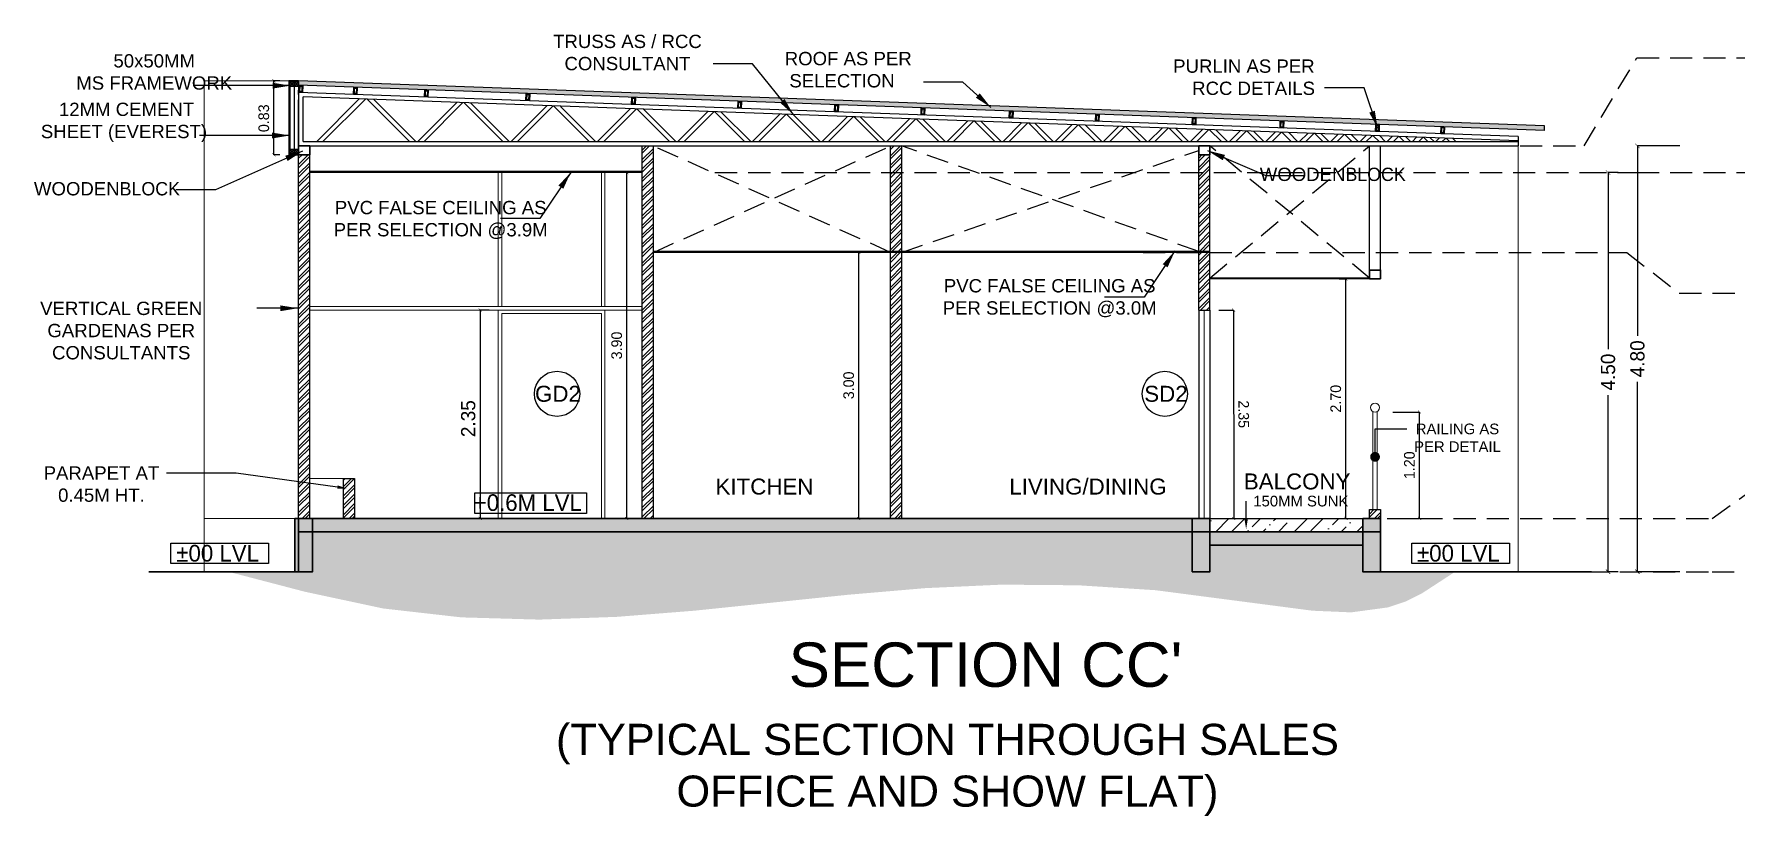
# Model space of a CAD drawing. Header units: metres. Extents: x 494 to 1845, y -666 to 1061.
# Drawn here: x 1520.1 to 1539.29, y 256.11 to 264.92 of the extents above; entities that cross this region are included whole.
import ezdxf
from ezdxf import colors
from ezdxf.entities.mleader import LeaderData, LeaderLine
from ezdxf.math import Vec2, Vec3

# ---------------------------------------------------------------- set-up
doc = ezdxf.new("R2010")
doc.units = ezdxf.units.M
doc.header["$MEASUREMENT"] = 0
doc.linetypes.add('1', pattern=[0])
doc.linetypes.add('HIDDEN', pattern=[0.375, 0.25, -0.125])
doc.layers.get('Defpoints').update_dxf_attribs({"color": 12})
for name, color, linetype, lineweight in [('DIMENSION', 8, 'Continuous', 5), ('VDA-Col-slab', 1, 'Continuous', 30), ('VDA-ELEV LINES', 8, 'Continuous', 9), ('VDA-HATCH', 8, 'Continuous', 9), ('VDA-RAILING', 25, 'Continuous', 5), ('VDA-SLIDING DOOR', 4, 'Continuous', 9), ('VDA-WALL', 250, 'Continuous', 25)]:
    doc.layers.add(name, color=color, linetype=linetype, lineweight=lineweight)
for name, color, linetype in [('SHEET', 7, 'Continuous'), ('VDA DIMENSION', 8, 'Continuous'), ('VDA-DRIVEWAY', 250, '1'), ('VDA-TEXT', 250, '1'), ('VDA-WALL BELOW', 8, 'Continuous'), ('VDA_CEILING', 250, 'Continuous'), ('VDA_ROOF', 250, 'Continuous')]:
    doc.layers.add(name, color=color, linetype=linetype)
doc.styles.add('PDF Century Gothic Bold', font='GOTHICB.TTF')
doc.styles.add('RS', font='GOTHIC.TTF')
doc.styles.get("Standard").update_dxf_attribs({"font": 'arial.ttf'})
doc.dimstyles.new('SMALL', dxfattribs={"dimtxt": 0.16, "dimasz": 0.05, "dimexe": 0, "dimexo": 0, "dimgap": 0.05, "dimtad": 0, "dimdec": 1, "dimzin": 0, "dimdsep": 46, "dimtxsty": 'RS', "dimblk": 'ARCHTICK', "dimcen": 2.5, "dimclrd": 256, "dimclre": 256, "dimclrt": 5, "dimadec": 0, "dimazin": 0, "dimtfac": 1, "dimtofl": 0, "dimtmove": 0, "dimatfit": 3, "dimldrblk": 'ARCHTICK', "dimfxl": 0, "dimtolj": 1, "dimtzin": 0, "dimarcsym": 0})
doc.dimstyles.new('SMALL-1', dxfattribs={"dimtxt": 0.16, "dimasz": 0.035, "dimexe": 0, "dimexo": 0.1, "dimgap": 0.05, "dimtad": 1, "dimzin": 0, "dimdsep": 46, "dimtxsty": 'RS', "dimblk": 'DOT', "dimcen": 2.5, "dimclrd": 256, "dimclre": 256, "dimclrt": 5, "dimadec": 0, "dimazin": 0, "dimtfac": 1, "dimtdec": 3, "dimtofl": 0, "dimtmove": 0, "dimatfit": 3, "dimfxl": 0, "dimtolj": 1, "dimtzin": 0, "dimarcsym": 0})

# ---------------------------------------------------------------- blocks, each defined once
blk = doc.blocks.new('_ArchTick')
at = {"color": 0, "linetype": 'ByBlock', "const_width": 0.15}
blk.add_lwpolyline([(-0.5, -0.5), (0.5, 0.5)], dxfattribs=at)
blk = doc.blocks.new('*D246')
at = {"layer": 'Defpoints', "color": 0, "lineweight": 30, "transparency": 16777216}
for p in [(-3.989, 4.8), (-3.511, 4.8), (-3.511, 0)]:
    blk.add_point(p, dxfattribs=at)
at = {"layer": 'DIMENSION', "lineweight": -2, "transparency": 16777216}
for p, q in [((-3.511, 4.8), (-3.989, 4.8)), ((-3.989, 4.8), (-3.989, 2.66)), ((-3.989, 0), (-3.989, 2.14)), ((-3.511, 0), (-3.989, 0))]:
    blk.add_line(p, q, dxfattribs=at)
at = {"layer": 'DIMENSION', "lineweight": -2, "transparency": 16777216, "xscale": 0.05, "yscale": 0.05, "zscale": 0.05}
for p, rotation in [((-3.989, 4.8), 90), ((-3.989, 0), 270)]:
    blk.add_blockref('_ArchTick', p, dxfattribs=dict(at, rotation=rotation))
at = {"layer": 'DIMENSION', "color": 5, "transparency": 16777216, "insert": (-3.989, 2.4), "char_height": 0.16, "attachment_point": 5, "rotation": 90, "style": 'RS'}
blk.add_mtext('\\A1;4.80', dxfattribs=at)
blk = doc.blocks.new('*D247')
at = {"layer": 'Defpoints', "color": 0, "lineweight": 30, "transparency": 16777216}
for p in [(-4.32, 4.5), (-4.205, 4.5), (-4.205, 0)]:
    blk.add_point(p, dxfattribs=at)
at = {"layer": 'DIMENSION', "lineweight": -2, "transparency": 16777216}
for p, q in [((-4.205, 4.5), (-4.32, 4.5)), ((-4.32, 4.5), (-4.32, 2.51)), ((-4.32, 0), (-4.32, 1.99)), ((-4.205, 0), (-4.32, 0))]:
    blk.add_line(p, q, dxfattribs=at)
at = {"layer": 'DIMENSION', "lineweight": -2, "transparency": 16777216, "xscale": 0.05, "yscale": 0.05, "zscale": 0.05}
for p, rotation in [((-4.32, 4.5), 90), ((-4.32, 0), 270)]:
    blk.add_blockref('_ArchTick', p, dxfattribs=dict(at, rotation=rotation))
at = {"layer": 'DIMENSION', "color": 5, "transparency": 16777216, "insert": (-4.32, 2.25), "char_height": 0.16, "attachment_point": 5, "rotation": 90, "style": 'RS'}
blk.add_mtext('\\A1;4.50', dxfattribs=at)
blk = doc.blocks.new('PB')
at = {"layer": 'VDA-HATCH', "lineweight": 40}
h = blk.add_hatch(color=256, dxfattribs=at)
h.dxf.hatch_style = 1
h.paths.add_polyline_path([(1495.965, 261.215), (1495.765, 261.215), (1495.765, 260.615), (1495.965, 260.615)])
at = {"layer": 'VDA-Col-slab'}
blk.add_lwpolyline([(1495.765, 261.215), (1495.965, 261.215), (1495.965, 260.615), (1495.765, 260.615)], close=True, dxfattribs=at)
blk = doc.blocks.new('*D304')
at = {"layer": 'Defpoints', "color": 0}
for p in [(1525.337, 261.81), (1525.134, 259.46), (1525.337, 259.46)]:
    blk.add_point(p, dxfattribs=at)
at = {"layer": 'VDA DIMENSION', "lineweight": -2}
for p, q in [((1525.237, 261.81), (1525.134, 261.81)), ((1525.134, 261.81), (1525.134, 259.46)), ((1525.237, 259.46), (1525.134, 259.46))]:
    blk.add_line(p, q, dxfattribs=at)
at = {"layer": 'VDA DIMENSION', "lineweight": -2, "xscale": 0.035, "yscale": 0.035, "zscale": 0.035}
for p, rotation in [((1525.134, 261.81), 90), ((1525.134, 259.46), 270)]:
    blk.add_blockref('_ArchTick', p, dxfattribs=dict(at, rotation=rotation))
at = {"layer": 'VDA DIMENSION', "color": 5, "insert": (1525, 260.585), "char_height": 0.16, "attachment_point": 5, "rotation": 90, "style": 'RS'}
blk.add_mtext('\\A1;2.35', dxfattribs=at)
blk = doc.blocks.new('_Dot')
at = {"color": 0, "linetype": 'ByBlock', "lineweight": -2}
blk.add_line((-0.5, 0), (-1, 0), dxfattribs=at)
at = {"color": 0, "linetype": 'ByBlock', "const_width": 0.5}
blk.add_lwpolyline([(-0.25, 0, 1), (0.25, 0, 1)], format="xyb", close=True, dxfattribs=at)
blk = doc.blocks.new('GD2 T')
at = {"layer": 'VDA-TEXT', "color": 253}
blk.add_circle((1522.205, 260.721, 0), 0.255, dxfattribs=at)
at = {"layer": 'VDA-TEXT', "color": 253, "insert": (1521.956, 260.629, 0), "char_height": 0.18, "width": 2.16223, "attachment_point": 7, "style": 'PDF Century Gothic Bold'}
blk.add_mtext('{\\fArial|b0|i0|c0|p34;GD2}', dxfattribs=at)
blk = doc.blocks.new('*D305')
at = {"layer": 'Defpoints', "color": 0}
for p in [(1522.808, 264.394), (1522.977, 264.394), (1522.977, 263.56)]:
    blk.add_point(p, dxfattribs=at)
at = {"layer": 'VDA DIMENSION', "lineweight": -2}
for p, q in [((1522.877, 264.394), (1522.808, 264.394)), ((1522.808, 263.56), (1522.808, 264.394)), ((1522.877, 263.56), (1522.808, 263.56))]:
    blk.add_line(p, q, dxfattribs=at)
at = {"layer": 'VDA DIMENSION', "lineweight": -2, "xscale": 0.035, "yscale": 0.035, "zscale": 0.035}
for p, rotation in [((1522.808, 264.394), 90.00000005006896), ((1522.808, 263.56), 270.0000000500689)]:
    blk.add_blockref('_ArchTick', p, dxfattribs=dict(at, rotation=rotation))
at = {"layer": 'VDA DIMENSION', "color": 5, "insert": (1522.695, 263.972), "char_height": 0.12, "attachment_point": 5, "rotation": 90, "style": 'RS'}
blk.add_mtext('\\A1;0.83', dxfattribs=at)
blk = doc.blocks.new('*D309')
at = {"layer": 'Defpoints', "color": 0}
for p in [(1529.381, 262.46), (1529.403, 262.46), (1529.381, 259.46)]:
    blk.add_point(p, dxfattribs=at)
at = {"layer": 'VDA DIMENSION', "lineweight": -2}
for p, q in [((1529.403, 262.46), (1529.403, 262.46)), ((1529.403, 259.46), (1529.403, 262.46)), ((1529.403, 259.46), (1529.403, 259.46))]:
    blk.add_line(p, q, dxfattribs=at)
at = {"layer": 'VDA DIMENSION', "lineweight": -2, "xscale": 0.035, "yscale": 0.035, "zscale": 0.035}
for p, rotation in [((1529.403, 262.46), 90), ((1529.403, 259.46), 270)]:
    blk.add_blockref('_ArchTick', p, dxfattribs=dict(at, rotation=rotation))
at = {"layer": 'VDA DIMENSION', "color": 5, "insert": (1529.29, 260.96), "char_height": 0.12, "attachment_point": 5, "rotation": 90, "style": 'RS'}
blk.add_mtext('\\A1;3.00', dxfattribs=at)
blk = doc.blocks.new('*D310')
at = {"layer": 'Defpoints', "color": 0}
for p in [(1533.362, 261.81), (1533.363, 259.46), (1533.631, 259.46)]:
    blk.add_point(p, dxfattribs=at)
at = {"layer": 'VDA DIMENSION', "lineweight": -2}
for p, q in [((1533.462, 261.81), (1533.63, 261.81)), ((1533.63, 261.81), (1533.631, 259.46)), ((1533.463, 259.46), (1533.631, 259.46))]:
    blk.add_line(p, q, dxfattribs=at)
at = {"layer": 'VDA DIMENSION', "lineweight": -2, "xscale": 0.035, "yscale": 0.035, "zscale": 0.035}
for p, rotation in [((1533.63, 261.81), 90.02470381902563), ((1533.631, 259.46), 270.0247038190257)]:
    blk.add_blockref('_ArchTick', p, dxfattribs=dict(at, rotation=rotation))
at = {"layer": 'VDA DIMENSION', "color": 5, "insert": (1533.743, 260.635), "char_height": 0.12, "attachment_point": 5, "rotation": 270.0247, "style": 'RS'}
blk.add_mtext('\\A1;2.35', dxfattribs=at)
blk = doc.blocks.new('AERHGAERTH')
at = {"layer": 'VDA_ROOF'}
h = blk.add_hatch(color=8, dxfattribs=at)
h.dxf.hatch_style = 1
h.paths.add_polyline_path([(8205.522, -3626.215), (8205.602, -3626.215), (8205.602, -3626.175), (8205.522, -3626.175)])
h.paths.add_polyline_path([(8205.532, -3626.205), (8205.592, -3626.205), (8205.592, -3626.185), (8205.532, -3626.185)], flags=16)
for points in [[(8205.602, -3626.215), (8205.522, -3626.215), (8205.522, -3626.175), (8205.602, -3626.175)], [(8205.592, -3626.205), (8205.532, -3626.205), (8205.532, -3626.185), (8205.592, -3626.185)]]:
    blk.add_lwpolyline(points, close=True, dxfattribs=at)
blk = doc.blocks.new('SDAFASDFSD')
for p, q in [((-0.025, -0.025), (0.025, 0.025)), ((-0.025, 0.025), (0.025, -0.025))]:
    blk.add_line(p, q)
at = {"lineweight": 30}
blk.add_lwpolyline([(0.025, 0.025), (-0.025, 0.025), (-0.025, -0.025), (0.025, -0.025)], close=True, dxfattribs=at)
blk = doc.blocks.new('FADSFFFFFFF')
at = {"layer": 'VDA_ROOF'}
h = blk.add_hatch(color=8, dxfattribs=at)
h.dxf.hatch_style = 1
h.paths.add_polyline_path([(-0.551, 0.122), (-0.551, 0.172), (-0.501, 0.172), (-0.501, 0.122)])
h.paths.add_polyline_path([(0.213, 0.122), (0.213, 0.172), (0.263, 0.172), (0.263, 0.122)])
for p, q in [((-0.501, 0.122), (-0.551, 0.172)), ((-0.501, 0.172), (-0.551, 0.122)), ((0.213, 0.172), (-0.501, 0.172)), ((0.213, 0.122), (-0.501, 0.122))]:
    blk.add_line(p, q, dxfattribs=at)
at = {"layer": 'VDA_ROOF', "lineweight": 30}
blk.add_lwpolyline([(-0.501, 0.122), (-0.501, 0.172), (-0.551, 0.172), (-0.551, 0.122)], close=True, dxfattribs=at)
at = {"layer": 'VDA_ROOF', "rotation": 270}
blk.add_blockref('SDAFASDFSD', (0.238, 0.147), dxfattribs=at)
blk = doc.blocks.new('*D329')
at = {"layer": 'Defpoints', "color": 0}
for p in [(1526.7, 263.36), (1526.787, 263.36), (1526.7, 259.46)]:
    blk.add_point(p, dxfattribs=at)
at = {"layer": 'VDA DIMENSION', "lineweight": -2}
for p, q in [((1526.787, 263.36), (1526.787, 263.36)), ((1526.787, 259.46), (1526.787, 263.36)), ((1526.787, 259.46), (1526.787, 259.46))]:
    blk.add_line(p, q, dxfattribs=at)
at = {"layer": 'VDA DIMENSION', "lineweight": -2, "xscale": 0.035, "yscale": 0.035, "zscale": 0.035}
for p, rotation in [((1526.787, 263.36), 90), ((1526.787, 259.46), 270)]:
    blk.add_blockref('_ArchTick', p, dxfattribs=dict(at, rotation=rotation))
at = {"layer": 'VDA DIMENSION', "color": 5, "insert": (1526.674, 261.41), "char_height": 0.12, "attachment_point": 5, "rotation": 90, "style": 'RS'}
blk.add_mtext('\\A1;3.90', dxfattribs=at)
blk = doc.blocks.new('*D333')
at = {"layer": 'Defpoints', "color": 0}
for p in [(1535.288, 260.66), (1535.726, 260.66), (1535.288, 259.46)]:
    blk.add_point(p, dxfattribs=at)
at = {"layer": 'VDA DIMENSION', "lineweight": -2}
for p, q in [((1535.426, 260.66), (1535.726, 260.66)), ((1535.726, 259.46), (1535.726, 260.66)), ((1535.426, 259.46), (1535.726, 259.46))]:
    blk.add_line(p, q, dxfattribs=at)
at = {"layer": 'VDA DIMENSION', "lineweight": -2, "xscale": 0.035, "yscale": 0.035, "zscale": 0.035}
for p, rotation in [((1535.726, 260.66), 90), ((1535.726, 259.46), 270)]:
    blk.add_blockref('_ArchTick', p, dxfattribs=dict(at, rotation=rotation))
at = {"layer": 'VDA DIMENSION', "color": 5, "insert": (1535.613, 260.06), "char_height": 0.12, "attachment_point": 5, "rotation": 90, "style": 'RS'}
blk.add_mtext('\\A1;1.20', dxfattribs=at)
blk = doc.blocks.new('*D367')
at = {"layer": 'Defpoints', "color": 0}
for p in [(1534.722, 262.16), (1534.895, 262.16), (1534.722, 259.46)]:
    blk.add_point(p, dxfattribs=at)
at = {"layer": 'VDA DIMENSION', "lineweight": -2}
for p, q in [((1534.822, 262.16), (1534.895, 262.16)), ((1534.895, 259.46), (1534.895, 262.16)), ((1534.822, 259.46), (1534.895, 259.46))]:
    blk.add_line(p, q, dxfattribs=at)
at = {"layer": 'VDA DIMENSION', "lineweight": -2, "xscale": 0.035, "yscale": 0.035, "zscale": 0.035}
for p, rotation in [((1534.895, 262.16), 90), ((1534.895, 259.46), 270)]:
    blk.add_blockref('_ArchTick', p, dxfattribs=dict(at, rotation=rotation))
at = {"layer": 'VDA DIMENSION', "color": 5, "insert": (1534.782, 260.81), "char_height": 0.12, "attachment_point": 5, "rotation": 90, "style": 'RS'}
blk.add_mtext('\\A1;2.70', dxfattribs=at)
blk = doc.blocks.new('ADSFDASFSDAF')
at = {"color": 254, "linetype": 'HIDDEN'}
for points in [[(-6.813, 4.8), (-4.589, 4.8), (-3.996, 5.794), (0, 5.794)], [(-14.391, 4.5), (-4.589, 4.5), (-3.996, 4.5), (0, 4.5)], [(-9.563, 3.6), (-4.109, 3.6), (-3.516, 3.139), (0, 3.139)], [(-6.813, 0.6), (-3.148, 0.6), (-2.555, 1.023), (0, 1.023)], [(-6.813, 0), (-3.148, 0), (-2.555, 0), (0, 0)]]:
    blk.add_lwpolyline(points, dxfattribs=at)
at = {"layer": 'VDA-TEXT', "char_height": 0.2, "width": 6.39645, "attachment_point": 9, "style": 'PDF Century Gothic Bold'}
for s, insert in [('{\\fArial|b0|i0|c0|p34;LOWER TRUSS LEVEL}\\P{\\fArial|b0|i0|c0|p34;+4.80 LVL}', (3.956, 5.507)), ('{\\fArial|b0|i0|c0|p34;SALES OFFICE CEILING LEVEL}\\P{\\fArial|b0|i0|c0|p34;+4.50 LVL}', (3.993, 4.254)), ('{\\fArial|b0|i0|c0|p34;SHOW FLAT CEILING LEVEL}\\P{\\fArial|b0|i0|c0|p34;+3.60 LVL}', (3.993, 2.877)), ('{\\fArial|b0|i0|c0|p34;PLINTH LEVEL}\\P{\\fArial|b0|i0|c0|p34;+0.60 LVL}', (3.967, 0.763)), ('{\\fArial|b0|i0|c0|p34;GROUND LEVEL}\\P{\\fArial|b0|i0|c0|p34;±0.00 LVL}', (4.004, -0.254))]:
    blk.add_mtext(s, dxfattribs=dict(at, insert=insert))
at = {"layer": 'DIMENSION'}
dim = blk.add_linear_dim(base=(-3.989, 4.8), p1=(-3.511, 0), p2=(-3.511, 4.8), angle=90, dimstyle='SMALL', override={"dimdec": 2, "dimblk": 'ArchTick', "dimfxl": 50}, dxfattribs=at)
dim.commit()
dim.dimension.update_dxf_attribs({"geometry": '*D246', "text_midpoint": (-3.989, 2.4), "dimtype": 161})
dim = blk.add_aligned_dim(p1=(-4.205, 0), p2=(-4.205, 4.5), distance=0.114, dimstyle='SMALL', override={"dimdec": 2, "dimblk": 'ArchTick', "dimfxl": 50}, dxfattribs=at)
dim.commit()
dim.dimension.update_dxf_attribs({"geometry": '*D247', "text_midpoint": (-4.32, 2.25)})

msp = doc.modelspace()

# ---------------------------------------------------------------- hatches: boundary and pattern name
at = {"layer": 'VDA-HATCH'}
msp.add_hatch(color=8, dxfattribs=at).paths.add_polyline_path([(1537.137, 263.8353), (1537.137, 263.8854), (1523.0871, 264.3938), (1523.0871, 264.3438)])
at = {"layer": 'VDA-HATCH', "lineweight": 0}
h = msp.add_hatch(dxfattribs=at)
h.set_pattern_fill('ANSI32', color=8, scale=0.2, angle=360)
h.set_pattern_definition([(45, (-92.01752, 59.23583), (-0.0530330086, 0.0530330086), []), (45, (-91.98216, 59.23583), (-0.0530330086, 0.0530330086), [])])
h.paths.add_polyline_path([(1527.0869, 263.6597), (1526.9619, 263.6597), (1526.9619, 259.4597), (1527.0869, 259.4597)])
h.paths.add_polyline_path([(1523.2128, 263.5597), (1523.0868, 263.5597), (1523.0873, 259.4597), (1523.2133, 259.4597)])
h.paths.add_polyline_path([(1533.362, 263.5597), (1533.237, 263.5597), (1533.237, 261.8097), (1533.362, 261.8097)])
h.paths.add_polyline_path([(1523.5937, 259.4597), (1523.7187, 259.4597), (1523.7187, 259.9097), (1523.5937, 259.9097)])
h.paths.add_polyline_path([(1535.162, 259.5597), (1535.162, 259.4597), (1535.287, 259.4597), (1535.287, 259.5597)])
h.paths.add_polyline_path([(1529.7619, 259.4597), (1529.8869, 259.4597), (1529.8869, 263.6597), (1529.7619, 263.6597)])
at = {"layer": 'VDA-HATCH', "lineweight": 40}
h = msp.add_hatch(color=256, dxfattribs=at)
h.dxf.hatch_style = 1
h.paths.add_polyline_path([(1533.363, 259.4597), (1523.2454, 259.4597), (1523.2454, 259.3097), (1533.363, 259.3097)])
h.paths.add_polyline_path([(1533.363, 259.1597), (1533.363, 259.3097), (1535.087, 259.3097), (1535.087, 259.1597)])
at = {"layer": 'VDA-HATCH'}
h = msp.add_hatch(dxfattribs=at)
h.set_pattern_fill('ANSI36', color=43)
h.set_pattern_definition([(45, (-39458.13677, 15433.76625), (0.06629126074, 0.24306795603), [0.3125, -0.0625, 0, -0.0625])])
h.paths.add_polyline_path([(1533.363, 259.3097), (1533.363, 259.4597), (1535.087, 259.4597), (1535.087, 259.3097)])
h = msp.add_hatch(dxfattribs=at)
h.set_pattern_fill('2X2BRIKS', color=256, scale=0.03, angle=45)
h.set_pattern_definition([(45, (1522.29235, 258.36123), (-0.1697056, 0.1697056), [0.03, 0]), (45, (1522.2075, 258.44608), (8e-17, 0.3394113), [0.24, -0.24]), (135, (1522.29235, 258.36123), (-0.1697056, -0.1697056), [0.03, 0]), (135, (1522.5469, 258.6158), (-0.3394113, 1e-16), [0.24, -0.24])])
h.paths.add_polyline_path([(1523.0454, 259.3097), (1523.0454, 258.8597), (1522.2923, 258.8597), (1523.159, 258.6332), (1524.0412, 258.4446), (1524.9219, 258.3445), (1525.8002, 258.3192), (1526.6759, 258.3504), (1527.5492, 258.4197), (1529.2882, 258.5999), (1530.1539, 258.6741), (1531.0171, 258.7135), (1531.8801, 258.7061), (1532.7485, 258.6509), (1534.5198, 258.4196), (1534.955, 258.4009), (1535.3713, 258.4569), (1535.5694, 258.5232), (1535.7598, 258.6192), (1536.1293, 258.8597), (1535.288, 258.8597), (1535.288, 259.3097), (1535.087, 259.3097), (1535.087, 259.1597), (1533.363, 259.1597), (1533.363, 259.3097), (1529.688, 259.3097), (1527.088, 259.3097), (1526.888, 259.3097)])

# ---------------------------------------------------------------- linework, layer by layer
at = {"color": 8, "linetype": 'HIDDEN'}
for p, q in [((1527.0869, 262.4597), (1529.7619, 263.6597)), ((1529.7619, 262.4597), (1527.0869, 263.6597)), ((1533.237, 262.4702), (1529.8869, 263.6597)), ((1529.8869, 262.4597), (1533.237, 263.6097)), ((1535.163, 262.1702), (1533.362, 263.6597)), ((1533.362, 262.1702), (1535.163, 263.6597))]:
    msp.add_line(p, q, dxfattribs=at)
for p, q in [((1535.163, 262.1597), (1535.163, 263.6597)), ((1535.288, 262.1597), (1535.288, 263.6597)), ((1535.163, 262.1702), (1533.362, 262.1702)), ((1535.163, 262.1597), (1533.362, 262.1597)), ((1535.163, 262.1597), (1535.288, 262.1597))]:
    msp.add_line(p, q)
for points in [[(1525.0733, 259.748), (1526.3334, 259.748), (1526.3334, 259.5139), (1525.0733, 259.5139)], [(1521.6481, 259.1829), (1522.749, 259.1829), (1522.749, 258.9517), (1521.6481, 258.9517)], [(1535.6383, 259.1829), (1536.7392, 259.1829), (1536.7392, 258.9517), (1535.6383, 258.9517)]]:
    msp.add_lwpolyline(points, close=True)
at = {"layer": 'VDA-Col-slab'}
for p, q in [((1523.0871, 259.4597), (1533.363, 259.4597)), ((1523.0871, 259.4597), (1523.0871, 258.8597)), ((1533.362, 259.4597), (1533.363, 259.4597)), ((1535.288, 258.8597), (1535.288, 259.4597)), ((1523.0871, 259.3097), (1535.287, 259.3097)), ((1533.363, 259.1597), (1535.087, 259.1597))]:
    msp.add_line(p, q, dxfattribs=at)
at = {"layer": 'VDA-Col-slab', "color": 18, "lineweight": -3, "true_color": 0x000000}
msp.add_line((1533.2995, 259.4597), (1535.287, 259.4597), dxfattribs=at)
at = {"layer": 'VDA-DRIVEWAY', "color": 250, "lineweight": 30, "true_color": 0x2c2e2f}
for p, q in [((1521.3984, 258.8597), (1523.0871, 258.8597)), ((1535.288, 258.8597), (1537.6652, 258.8597))]:
    msp.add_line(p, q, dxfattribs=at)
at = {"layer": 'VDA-ELEV LINES', "color": 254}
for p, q in [((1522.023, 264.3938), (1522.023, 258.8597)), ((1523.0271, 264.3938), (1522.023, 264.3938)), ((1523.0871, 259.4597), (1522.023, 259.4597))]:
    msp.add_line(p, q, dxfattribs=at)
at = {"layer": 'VDA-ELEV LINES'}
for p, q in [((1536.837, 263.6597), (1533.362, 263.6597)), ((1536.837, 258.8597), (1536.837, 263.6597)), ((1525.3369, 261.8497), (1525.3369, 263.3702)), ((1525.3769, 261.8497), (1525.3769, 263.3702)), ((1526.5013, 261.8497), (1526.5013, 263.3702)), ((1526.5413, 261.8497), (1526.5413, 263.3702)), ((1526.9619, 261.8497), (1523.2131, 261.8497)), ((1526.9619, 261.8097), (1523.2131, 261.8097)), ((1526.5013, 259.4597), (1526.5013, 261.7697)), ((1526.5413, 259.4597), (1526.5413, 261.8097)), ((1523.5937, 259.9097), (1523.2131, 259.9097))]:
    msp.add_line(p, q, dxfattribs=at)
for points in [[(1525.3369, 259.4597), (1525.3369, 261.8097)], [(1525.3769, 259.4597), (1525.3769, 261.7697), (1526.5013, 261.7697)]]:
    msp.add_lwpolyline(points, dxfattribs=at)
at = {"layer": 'VDA-RAILING'}
for p, q in [((1535.1995, 259.5597), (1535.1995, 260.6664)), ((1535.2495, 259.5597), (1535.2495, 260.6664))]:
    msp.add_line(p, q, dxfattribs=at)
msp.add_circle((1535.2245, 260.7097), 0.05, dxfattribs=at)
at = {"layer": 'VDA-SLIDING DOOR'}
msp.add_line((1533.2995, 261.8097), (1533.2995, 259.4597), dxfattribs=at)
at = {"layer": 'VDA-TEXT', "color": 253}
msp.add_circle((1532.8545, 260.8647), 0.2546, dxfattribs=at)
at = {"layer": 'VDA-WALL'}
for p, q in [((1523.0871, 259.4597), (1523.0871, 263.6597)), ((1523.2131, 259.4597), (1523.2131, 263.6597)), ((1526.9619, 259.4597), (1526.9619, 263.6597)), ((1527.0869, 259.4597), (1527.0869, 263.6597)), ((1529.7619, 259.4597), (1529.7619, 263.6597)), ((1529.8869, 263.6597), (1529.8869, 259.4597)), ((1533.237, 261.8097), (1533.237, 263.6597)), ((1533.362, 261.8097), (1533.362, 263.6597)), ((1533.237, 261.8097), (1533.362, 261.8097)), ((1535.287, 259.3097), (1535.288, 259.3097))]:
    msp.add_line(p, q, dxfattribs=at)
for points in [[(1523.5937, 259.4597), (1523.5937, 259.9097), (1523.7187, 259.9097), (1523.7187, 259.4597)], [(1535.162, 259.4597), (1535.162, 259.5597), (1535.287, 259.5597), (1535.287, 259.4597)]]:
    msp.add_lwpolyline(points, dxfattribs=at)
at = {"layer": 'VDA-WALL BELOW'}
for p, q in [((1533.237, 261.8097), (1533.237, 259.4597)), ((1533.362, 261.8097), (1533.362, 259.4597))]:
    msp.add_line(p, q, dxfattribs=at)
at = {"layer": 'VDA_CEILING'}
for p, q in [((1526.9619, 263.3702), (1523.2131, 263.3702)), ((1526.9619, 263.3597), (1523.2131, 263.3597)), ((1533.362, 262.4702), (1527.0869, 262.4702)), ((1533.362, 262.4597), (1527.0869, 262.4597))]:
    msp.add_line(p, q, dxfattribs=at)
at = {"layer": 'VDA_ROOF'}
for p, q in [((1523.0871, 264.3833), (1523.0871, 264.3938)), ((1537.137, 263.8854), (1523.0871, 264.3938)), ((1523.0871, 264.3841), (1523.0871, 264.2899)), ((1537.137, 263.8353), (1523.0871, 264.3438)), ((1523.0871, 264.2398), (1523.0871, 264.2898)), ((1536.837, 263.7661), (1523.0871, 264.2638)), ((1523.0871, 263.6591), (1523.0871, 264.1797)), ((1523.1371, 263.7097), (1523.1371, 264.2119)), ((1536.837, 263.7161), (1523.1371, 264.2119)), ((1523.7755, 264.194), (1523.2911, 263.7097)), ((1523.8435, 264.1914), (1523.3618, 263.7097)), ((1523.8572, 264.1908), (1524.3383, 263.7097)), ((1523.9308, 264.1879), (1524.4091, 263.7097)), ((1524.8716, 264.1509), (1524.4304, 263.7097)), ((1524.9396, 264.1482), (1524.5011, 263.7097)), ((1524.9533, 264.1477), (1525.3913, 263.7097)), ((1525.0269, 264.1448), (1525.462, 263.7097)), ((1525.8847, 264.1111), (1525.4833, 263.7097)), ((1525.9528, 264.1084), (1525.554, 263.7097)), ((1525.9664, 264.1079), (1526.3646, 263.7097)), ((1526.04, 264.105), (1526.4353, 263.7097)), ((1526.8257, 264.0788), (1526.4566, 263.7097)), ((1526.8939, 264.0763), (1526.5273, 263.7097)), ((1526.9043, 264.0759), (1527.2706, 263.7097)), ((1526.9777, 264.0733), (1527.3413, 263.7097)), ((1527.6997, 264.0468), (1527.3626, 263.7097)), ((1527.768, 264.0443), (1527.4333, 263.7097)), ((1527.7798, 264.0439), (1528.114, 263.7097)), ((1527.8532, 264.0412), (1528.1847, 263.7097)), ((1528.5137, 264.0173), (1528.206, 263.7097)), ((1528.5819, 264.0149), (1528.2767, 263.7097)), ((1528.5937, 264.0144), (1528.8985, 263.7097)), ((1528.6671, 264.0118), (1528.9692, 263.7097)), ((1529.2708, 263.9899), (1528.9905, 263.7097)), ((1529.339, 263.9875), (1529.0612, 263.7097)), ((1529.3509, 263.987), (1529.6282, 263.7097)), ((1529.4242, 263.9844), (1529.6989, 263.7097)), ((1529.975, 263.9644), (1529.7202, 263.7097)), ((1530.0432, 263.962), (1529.7909, 263.7097)), ((1530.0551, 263.9615), (1530.3069, 263.7097)), ((1530.1284, 263.9589), (1530.3777, 263.7097)), ((1530.63, 263.9407), (1530.399, 263.7097)), ((1530.6983, 263.9383), (1530.4697, 263.7097)), ((1530.7101, 263.9378), (1530.9383, 263.7097)), ((1530.7835, 263.9352), (1531.009, 263.7097)), ((1531.2393, 263.9187), (1531.0303, 263.7097)), ((1531.3075, 263.9162), (1531.101, 263.7097)), ((1531.3194, 263.9158), (1531.5255, 263.7097)), ((1531.3927, 263.9131), (1531.5962, 263.7097)), ((1531.806, 263.8982), (1531.6175, 263.7097)), ((1531.8742, 263.8957), (1531.6882, 263.7097)), ((1531.8861, 263.8953), (1532.0717, 263.7097)), ((1531.9594, 263.8926), (1532.1424, 263.7097)), ((1532.3331, 263.8791), (1532.1637, 263.7097)), ((1532.4014, 263.8766), (1532.2344, 263.7097)), ((1532.4132, 263.8762), (1532.5797, 263.7097)), ((1532.4866, 263.8735), (1532.6504, 263.7097)), ((1537.137, 263.8353), (1537.137, 263.8854)), ((1523.1371, 263.7097), (1536.837, 263.7097)), ((1532.8234, 263.8614), (1532.6717, 263.7097)), ((1532.8917, 263.8589), (1532.7424, 263.7097)), ((1532.9035, 263.8585), (1533.0523, 263.7097)), ((1532.9769, 263.8558), (1533.123, 263.7097)), ((1533.2795, 263.8449), (1533.1443, 263.7097)), ((1533.3477, 263.8424), (1533.215, 263.7097)), ((1533.3595, 263.842), (1533.4918, 263.7097)), ((1533.4329, 263.8393), (1533.5625, 263.7097)), ((1533.7037, 263.8295), (1533.5838, 263.7097)), ((1533.7719, 263.827), (1533.6545, 263.7097)), ((1533.7837, 263.8266), (1533.9007, 263.7097)), ((1533.8571, 263.8239), (1533.9714, 263.7097)), ((1534.0982, 263.8152), (1533.9927, 263.7097)), ((1534.1665, 263.8127), (1534.0634, 263.7097)), ((1534.1783, 263.8123), (1534.2809, 263.7097)), ((1534.2517, 263.8097), (1534.3517, 263.7097)), ((1534.4652, 263.8019), (1534.373, 263.7097)), ((1534.5335, 263.7995), (1534.4437, 263.7097)), ((1534.5453, 263.799), (1534.6347, 263.7097)), ((1534.6187, 263.7964), (1534.7054, 263.7097)), ((1534.8066, 263.7896), (1534.7267, 263.7097)), ((1534.8748, 263.7871), (1534.7974, 263.7097)), ((1534.8867, 263.7867), (1534.9637, 263.7097)), ((1534.96, 263.784), (1535.0344, 263.7097)), ((1535.1241, 263.7781), (1535.0557, 263.7097)), ((1535.1923, 263.7756), (1535.1264, 263.7097)), ((1535.2042, 263.7752), (1535.2697, 263.7097)), ((1535.2775, 263.7725), (1535.3404, 263.7097)), ((1535.4194, 263.7674), (1535.3617, 263.7097)), ((1535.4877, 263.7649), (1535.4324, 263.7097)), ((1535.4995, 263.7645), (1535.5543, 263.7097)), ((1535.5729, 263.7619), (1535.625, 263.7097)), ((1535.6941, 263.7575), (1535.6463, 263.7097)), ((1535.7624, 263.755), (1535.7171, 263.7097)), ((1535.7742, 263.7546), (1535.8191, 263.7097)), ((1535.8476, 263.7519), (1535.8898, 263.7097)), ((1535.9497, 263.7482), (1535.9111, 263.7097)), ((1536.0179, 263.7457), (1535.9818, 263.7097)), ((1536.0297, 263.7453), (1536.0654, 263.7097)), ((1536.1031, 263.7427), (1536.1361, 263.7097)), ((1536.787, 263.7116), (1536.787, 263.7097)), ((1536.837, 263.7656), (1536.837, 263.6597)), ((1523.0871, 263.6597), (1536.837, 263.6597))]:
    msp.add_line(p, q, dxfattribs=at)
for points in [[(1523.0871, 264.3938), (1522.9771, 264.3938), (1522.9771, 263.5597), (1523.0871, 263.5597)], [(1523.0871, 264.3838), (1522.9871, 264.3838), (1522.9871, 263.5697), (1523.0871, 263.5697)]]:
    msp.add_lwpolyline(points, dxfattribs=at)
at = {"layer": 'VDA_ROOF', "lineweight": 30}
msp.add_lwpolyline([(1523.0871, 263.5597), (1523.2121, 263.5597), (1523.2121, 263.6597), (1523.0871, 263.6597)], close=True, dxfattribs=at)
for points in [[(1533.362, 263.5597), (1533.362, 263.6597), (1533.237, 263.6597), (1533.237, 263.5597), (1533.362, 263.5597)], [(1535.288, 262.1597), (1535.288, 262.2597), (1535.163, 262.2597), (1535.163, 262.1597), (1535.288, 262.1597)]]:
    msp.add_lwpolyline(points, dxfattribs=at)

# ---------------------------------------------------------------- block references
at = {"color": 4, "rotation": 90}
for p in [(1523.1593, 264.1209), (1523.2093, 264.1209)]:
    msp.add_blockref('FADSFFFFFFF', p, dxfattribs=at)
at = {"layer": 'DIMENSION'}
for name, p in [('GD2 T', (3.7967, 0.1439)), ('PB', (27.2803, -1.7554)), ('PB', (37.3979, -1.7554)), ('PB', (39.3218, -1.7554))]:
    msp.add_blockref(name, p, dxfattribs=at)
at = {"layer": 'VDA-WALL'}
msp.add_blockref('ADSFDASFSDAF', (1542.1727, 258.8597), dxfattribs=at)
at = {"layer": 'VDA_ROOF'}
for p, rotation in [((5482.0452, 8314.6066), 267.654782636777), ((5470.1722, 8320.7132), 267.7436195483035), ((5470.9729, 8320.6842), 267.7436195483035), ((5472.1175, 8320.6427), 267.7436195483035), ((5473.3079, 8320.5997), 267.7436195483035), ((5474.5055, 8320.5563), 267.7436195482221), ((5449.746, 8333.1285), 267.9273228901183), ((5450.726, 8333.091), 267.9272910598039), ((5451.7203, 8333.0551), 267.9272910588195), ((5452.6923, 8333.0199), 267.927291059849), ((5453.7832, 8332.9804), 267.9272910598068), ((5454.774, 8332.9445), 267.9272910598786), ((5455.8505, 8332.9056), 267.9272910598169), ((5456.5864, 8332.8789), 267.9272910585095)]:
    msp.add_blockref('AERHGAERTH', p, dxfattribs=dict(at, rotation=rotation))

# ---------------------------------------------------------------- texts
at = {"layer": 'SHEET', "lineweight": 9, "attachment_point": 5}
for s, insert, char_height, width in [("\\pt13;SECTION CC'", (1530.8326, 257.8078), 0.5, 16.971429), ('\\pt13;(TYPICAL SECTION THROUGH SALES OFFICE AND SHOW FLAT)', (1530.4033, 256.6248), 0.35, 8.990856)]:
    msp.add_mtext(s, dxfattribs=dict(at, insert=insert, char_height=char_height, width=width))
at = {"layer": 'VDA-TEXT', "color": 1, "style": 'RS', "oblique": 0, "width": 1}
for s, p in [('+0.6M LVL', (1525.0617, 259.5446)), ('%%P00 LVL', (1521.7078, 258.9738)), ('%%P00 LVL', (1535.6981, 258.9738))]:
    msp.add_text(s, height=0.1875, rotation=0, dxfattribs=at).set_placement(p)
at = {"layer": 'VDA-TEXT', "char_height": 0.15, "attachment_point": 2}
for s, insert, width in [('\\pt8;TRUSS AS / RCC CONSULTANT', (1526.7951, 264.9137), 1.725941), ('50x50MM \\PMS FRAMEWORK ', (1521.459, 264.6946), 2.738497), ('\\pi0.13998;ROOF AS PER \\pi0.13998;SELECTION', (1529.2145, 264.72), 1.725941), ('\\pi0.05854;PURLIN AS PER \\P\\pi0.27658;RCC DETAILS', (1533.7169, 264.6349), 1.725941), (' 12MM CEMENT SHEET (EVEREST)', (1521.1178, 264.1478), 2.236626), ('\\pi0.38719;WOODEN{\\fCentury Gothic|b0|i0|c0|p34;\\p\\pi0.38719;BLOCK ', (1534.5545, 263.4148), 1.725941), ('\\pi0.38719;WOODEN{\\fCentury Gothic|b0|i0|c0|p34;\\p\\pi0.38719;BLOCK ', (1520.7323, 263.2524), 1.725941), ('PVC FALSE CEILING AS PER SELECTION @3.9M', (1524.689, 263.0403), 2.574801), ('PVC FALSE CEILING AS PER SELECTION @3.0M', (1531.5559, 262.1584), 2.565397), ('{\\c0;VERTICAL GREEN GARDEN}{\\c0;AS PER CONSULTANTS}\\P\\pi1.35327; ', (1521.0869, 261.9037), 2.804231)]:
    msp.add_mtext(s, dxfattribs=dict(at, insert=insert, width=width))
at = {"layer": 'VDA-TEXT', "color": 253, "insert": (1532.6226, 260.7729), "char_height": 0.18, "width": 2.162233, "attachment_point": 7, "style": 'PDF Century Gothic Bold'}
msp.add_mtext('{\\fArial|b0|i0|c0|p34;SD2}', dxfattribs=at)
at = {"layer": 'VDA-TEXT', "char_height": 0.18, "width": 2.162233, "attachment_point": 7, "style": 'PDF Century Gothic Bold'}
for s, insert in [('{\\fArial|b0|i0|c0|p34;KITCHEN}', (1527.7886, 259.7267)), ('{\\fArial|b0|i0|c0|p34;LIVING/DINING}', (1531.1008, 259.7267)), ('{\\fArial|b0|i0|c0|p34;BALCONY}', (1533.7456, 259.7846))]:
    msp.add_mtext(s, dxfattribs=dict(at, insert=insert))

# ---------------------------------------------------------------- dimensions: what is measured, and where the dimension line sits
at = {"layer": 'VDA DIMENSION'}
for base, p1, p2, override, picture, middle, dimtype in [((1522.808, 264.3938), (1522.9771, 263.5597), (1522.9771, 264.3938), {"dimtxt": 0.12, "dimblk": 'ArchTick', "dimarcsym": 1}, '*D305', (1522.808, 263.9719), 161), ((1525.1339, 259.4597), (1525.3369, 261.8097), (1525.3369, 259.4597), {"dimblk": 'ArchTick', "dimarcsym": 1}, '*D304', (1525.1339, 260.5847), 160)]:
    dim = msp.add_linear_dim(base=base, p1=p1, p2=p2, angle=90, dimstyle='SMALL-1', override=override, dxfattribs=at)
    dim.commit()
    dim.dimension.update_dxf_attribs({"geometry": picture, "text_midpoint": middle, "dimtype": dimtype})
for p1, p2, distance, picture, middle in [((1526.6996, 259.4597), (1526.6996, 263.3597), -0.0877, '*D329', (1526.6743, 261.4097)), ((1529.3807, 259.4597), (1529.3807, 262.4597), -0.0219, '*D309', (1529.2895, 260.9597)), ((1534.7216, 259.4597), (1534.7216, 262.1597), -0.1736, '*D367', (1534.7822, 260.8097)), ((1533.362, 261.8097), (1533.363, 259.4597), 0.2679, '*D310', (1533.7434, 260.6348)), ((1535.288, 259.4597), (1535.288, 260.6597), -0.4377, '*D333', (1535.6127, 260.0597))]:
    dim = msp.add_aligned_dim(p1=p1, p2=p2, distance=distance, dimstyle='SMALL-1', override={"dimtxt": 0.12, "dimblk": 'ArchTick', "dimarcsym": 1}, dxfattribs=at)
    dim.commit()
    dim.dimension.update_dxf_attribs({"geometry": picture, "text_midpoint": middle})

# ---------------------------------------------------------------- leaders
at = {"layer": 'VDA-TEXT'}
for points in [[(1528.6668, 264.0127), (1528.206, 264.5849), (1527.7599, 264.5849)], [(1522.9933, 264.3397), (1521.8967, 264.3397)], [(1530.8931, 264.0936), (1530.5786, 264.3806), (1530.1325, 264.3806)], [(1535.2554, 263.8566), (1535.1005, 264.3136), (1534.6544, 264.3136)], [(1522.9868, 263.7776), (1521.9692, 263.7776)], [(1523.1323, 263.601), (1522.1487, 263.164), (1521.7025, 263.164)], [(1533.3364, 263.6073), (1533.9924, 263.3265), (1534.4385, 263.3265)], [(1526.1554, 263.3619), (1525.8086, 262.841), (1525.3624, 262.841)], [(1532.9689, 262.4759), (1532.622, 261.955), (1532.1759, 261.955)], [(1523.0795, 261.8297), (1522.6145, 261.8297)]]:
    msp.add_leader(points, dimstyle='SMALL-1', override={"dimasz": 0.2, "dimtad": 0, "dimclrd": 8, "dimfxl": 0}, dxfattribs=at)
ml = msp.add_multileader_mtext('Standard', dxfattribs=at)
ml.set_content('RAILING AS PER DETAIL', color=256)
ml.set_leader_properties()
ml.set_arrow_properties(name='DOT')
ml.build(insert=Vec2(0, 0))
ml.multileader.update_dxf_attribs({"dogleg_length": 0.36, "arrow_head_size": 0.11})
ctx = ml.context
ctx.base_point, ctx.char_height, ctx.arrow_head_size, ctx.landing_gap_size, ctx.plane_origin = Vec3(1535.5848, 260.4694), 0.12, 0.11, 0.09, Vec3(1535.2248, 260.1541)
ctx.text_align_type = 1
notes = []
notes.append((ctx, [(0, (1, 1, 0), (1535.2248, 260.4694), (1, 0), 0.36, [(0, [(1535.2248, 260.1541)], 0, [])])]))
ctx.mtext.insert, ctx.mtext.width, ctx.mtext.alignment, ctx.mtext.flow_direction = Vec3(1536.1544, 260.5294), 1.257509, 2, 5
ml = msp.add_multileader_mtext('Standard', dxfattribs=at)
ml.set_content('PARAPET AT \\P0.45M HT.', color=256)
ml.set_leader_properties()
ml.build(insert=Vec2(0, 0))
ml.multileader.update_dxf_attribs({"dogleg_length": 0.7876, "arrow_head_size": 0.11})
ctx = ml.context
ctx.base_point, ctx.char_height, ctx.arrow_head_size, ctx.landing_gap_size, ctx.plane_origin = Vec3(1520.1322, 259.9711), 0.15, 0.11, 0.09, Vec3(1522.3767, 258.8887)
ctx.text_align_type = 1
notes.append((ctx, [(0, (1, 1, 0), (1522.3836, 259.9711), (-1, 0), 0.7876, [(0, [(1523.6354, 259.7986)], 0, [])])]))
ctx.mtext.insert, ctx.mtext.alignment, ctx.mtext.flow_direction = Vec3(1520.8641, 260.0474), 2, 5
ml = msp.add_multileader_mtext('Standard', dxfattribs=at)
ml.set_content('150MM SUNK', color=256)
ml.set_leader_properties()
ml.build(insert=Vec2(0, 0))
ml.multileader.update_dxf_attribs({"dogleg_length": 0.36, "arrow_head_size": 0.11})
ctx = ml.context
ctx.base_point, ctx.char_height, ctx.arrow_head_size, ctx.landing_gap_size, ctx.plane_origin = Vec3(1533.7713, 259.6544), 0.12, 0.11, 0.09, Vec3(1533.7713, 259.3391)
ctx.text_align_type = 1
notes.append((ctx, [(0, (1, 1, 0), (1533.7713, 259.6544), (1, 0), 9.980904991380157e-14, [(0, [(1533.7713, 259.3391)], 0, [])])]))
ctx.mtext.insert, ctx.mtext.alignment, ctx.mtext.flow_direction = Vec3(1534.3877, 259.7154), 2, 5
for ctx, leaders in notes:
    for number, flags, end, landing, length, lines in leaders:
        leader = LeaderData()
        leader.index, (leader.has_last_leader_line, leader.has_dogleg_vector, leader.attachment_direction) = number, flags
        leader.last_leader_point, leader.dogleg_vector, leader.dogleg_length = Vec3(end), Vec3(landing), length
        for number, points, colour, breaks in lines:
            line = LeaderLine()
            line.index, line.vertices, line.color, line.breaks = number, Vec3.list(points), colors.encode_raw_color(colour), breaks
            leader.lines.append(line)
        ctx.leaders.append(leader)

doc.saveas('drawing.dxf')
